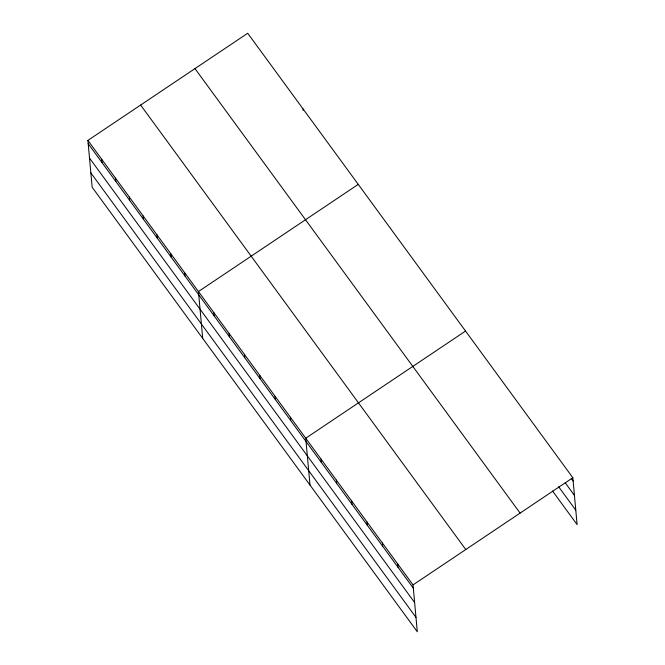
<?xml version="1.0" encoding="UTF-8"?>
<svg xmlns="http://www.w3.org/2000/svg" width="665" height="665" viewBox="0 0 665 665"><rect width="100%" height="100%" fill="white"/><g stroke="black" fill="none" stroke-linecap="round" stroke-linejoin="round"><path stroke-width="1" d="M87.896 140.406L413.031 584.892L417.296 631.75L92.161 187.264L87.896 140.406L247.704 33.25L572.839 477.736L577.104 524.594L552.582 491.069M358.252 184.371L198.444 291.536L202.709 338.394M465.542 331.054L305.734 438.21L309.998 485.068M413.031 584.892L572.839 477.736M571.302 478.517L573.139 481.036M565.25 482.832L574.444 495.408M558.625 486.747L575.799 510.221M194.97 68.611L520.105 513.097M140.631 105.045L465.766 549.531M88.196 143.707L413.331 588.192M89.509 158.079L414.636 602.565M90.856 172.892L415.982 617.378M397.703 563.937L398.003 567.237M382.375 542.981L382.674 546.281M367.047 522.033L367.346 525.325M351.719 501.077L352.018 504.369M302.982 108.811L303.132 110.465M336.39 480.122L336.69 483.422M321.062 459.166L321.361 462.466M290.406 417.263L290.705 420.554M275.077 396.307L275.376 399.599M259.749 375.351L260.057 378.651M244.429 354.395L244.728 357.695M229.101 333.439L229.4 336.739M213.773 312.484L214.072 315.784M184.621 272.642L184.928 275.942M170.805 253.747L171.105 257.047M156.99 234.861L157.289 238.161M143.166 215.967L143.474 219.267M129.351 197.081L129.65 200.373M115.535 178.187L115.835 181.487M101.712 159.301L102.019 162.593"/></g></svg>
